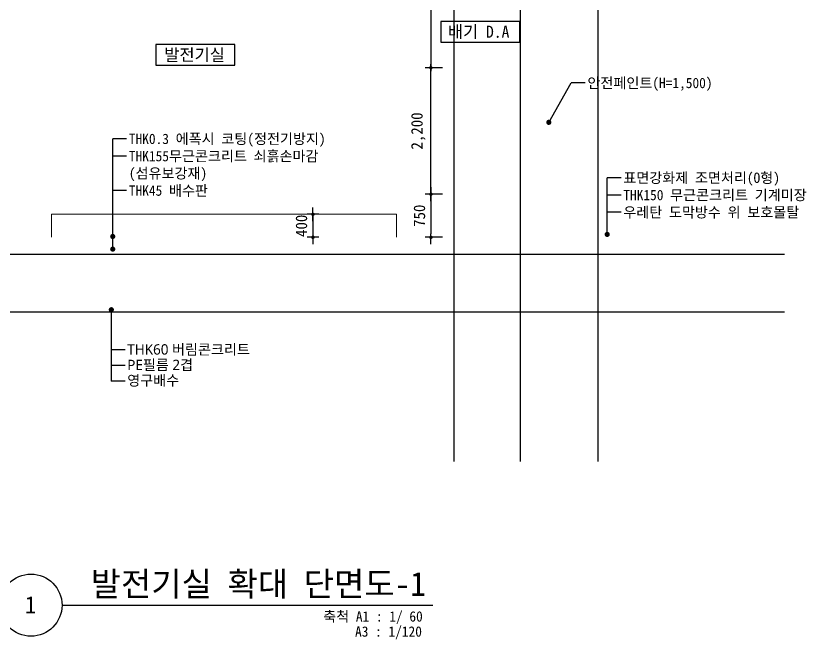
# Model space of a CAD drawing. Header units: inches. Extents: x 2004 to 150234, y 6875187 to 6994525.
# Drawn here: x 109264 to 123010, y 6875187 to 6886032 of the extents above; entities that cross this region are included whole.
import ezdxf
from ezdxf.enums import TextEntityAlignment as Align

# ---------------------------------------------------------------- set-up
doc = ezdxf.new("R2010")
doc.units = ezdxf.units.IN
doc.header["$MEASUREMENT"] = 0
doc.linetypes.add('CENTER', pattern=[65, 60, -2, 1, -2])
doc.layers.get('0').update_dxf_attribs({"linetype": 'CONTINUOUS'})
for name, color, linetype, lineweight in [('A-DIMS', 7, 'CONTINUOUS', 25), ('A-ELEV-LIN3', 8, 'CONTINUOUS', 18), ('A-MKXS-LEAD', 7, 'CONTINUOUS', 25), ('A-MKXS-TEXT1', 3, 'CONTINUOUS', 25), ('A-MKXX-NAME', 3, 'CONTINUOUS', 25), ('A-MKXX-SYMB', 7, 'CONTINUOUS', 25), ('A-XXXX-SYMB', 7, 'CONTINUOUS', 25), ('A-XXXX-TXT1', 3, 'CONTINUOUS', 25)]:
    doc.layers.add(name, color=color, linetype=linetype, lineweight=lineweight)
doc.layers.add('AA-AXIS-LINE-1', color=1, linetype='CENTER')
doc.styles.add('HY울릉도L', font='H2GTRE.TTF')
doc.styles.add('돋움체', font='')
doc.styles.add('맑은고딕', font='malgun.ttf')
doc.styles.get('돋움체').set_extended_font_data('DotumChe')
doc.dimstyles.new('CDIM', dxfattribs={"dimtxt": 2, "dimasz": 0.6, "dimexe": 1, "dimexo": 1, "dimgap": 1, "dimtad": 1, "dimdec": 0, "dimrnd": 0.5, "dimzin": 0, "dimdsep": 32, "dimlunit": 6, "dimtxsty": 'HY울릉도L', "dimblk1": '_CIDOT', "dimblk2": '_CIDOT', "dimsah": 1, "dimcen": 4.5, "dimclrd": 2, "dimclre": 2, "dimclrt": 7, "dimadec": 0, "dimazin": 0, "dimtfac": 1, "dimtdec": 0, "dimtix": 1, "dimtmove": 2, "dimatfit": 1, "dimldrblk": '_CIDOT', "dimfxl": 1, "dimtolj": 1, "dimtzin": 0, "dimlwd": -1, "dimarcsym": 0})

# ---------------------------------------------------------------- blocks, each defined once
blk = doc.blocks.new('_CIDOT')
at = {"color": 0, "linetype": 'ByBlock'}
blk.add_line((2, 0), (-1, 0), dxfattribs=at)
at = {"color": 0, "linetype": 'ByBlock', "const_width": 0.5}
blk.add_lwpolyline([(-0.25, 0, 1), (0.25, 0, 1)], format="xyb", close=True, dxfattribs=at)
blk = doc.blocks.new('*D248')
at = {"layer": 'A-DIMS', "lineweight": -2, "transparency": 16777216}
for p, q in [((116684, 6882928), (116384, 6882928)), ((116684, 6882178), (116384, 6882178))]:
    blk.add_line(p, q, dxfattribs=at)
at = {"layer": 'A-DIMS', "transparency": 16777216}
blk.add_line((116484, 6882868), (116484, 6882238), dxfattribs=at)
at = {"layer": 'A-DIMS', "transparency": 16777216, "xscale": 60, "yscale": 60, "zscale": 60}
for p, rotation in [((116484, 6882928), 90), ((116484, 6882178), 270)]:
    blk.add_blockref('_CIDOT', p, dxfattribs=dict(at, rotation=rotation))
at = {"layer": 'A-DIMS', "color": 3, "transparency": 16777216, "insert": (116284, 6882553), "char_height": 200, "attachment_point": 5, "rotation": 90, "style": '돋움체'}
blk.add_mtext('\\A1;750', dxfattribs=at)
blk = doc.blocks.new('*D249')
at = {"layer": 'A-DIMS', "lineweight": -2, "transparency": 16777216}
for p, q in [((116684, 6885128), (116384, 6885128)), ((116684, 6882928), (116384, 6882928))]:
    blk.add_line(p, q, dxfattribs=at)
at = {"layer": 'A-DIMS', "transparency": 16777216}
blk.add_line((116484, 6882988), (116484, 6885068), dxfattribs=at)
at = {"layer": 'A-DIMS', "transparency": 16777216, "xscale": 60, "yscale": 60, "zscale": 60}
for p, rotation in [((116484, 6885128), 90), ((116484, 6882928), 270)]:
    blk.add_blockref('_CIDOT', p, dxfattribs=dict(at, rotation=rotation))
at = {"layer": 'A-DIMS', "color": 3, "transparency": 16777216, "insert": (116265, 6884028), "char_height": 200, "attachment_point": 5, "rotation": 90, "style": '돋움체'}
blk.add_mtext('\\A1;2,200', dxfattribs=at)
blk = doc.blocks.new('*D250')
at = {"layer": 'A-DIMS', "transparency": 16777216}
for p, q in [((114432, 6882638), (114432, 6882698)), ((114432, 6882578), (114432, 6882178)), ((114432, 6882118), (114432, 6882058))]:
    blk.add_line(p, q, dxfattribs=at)
at = {"layer": 'A-DIMS', "lineweight": -2, "transparency": 16777216}
for p, q in [((114532, 6882578), (114332, 6882578)), ((114532, 6882178), (114332, 6882178))]:
    blk.add_line(p, q, dxfattribs=at)
at = {"layer": 'A-DIMS', "transparency": 16777216, "xscale": 60, "yscale": 60, "zscale": 60}
for p, rotation in [((114432, 6882578), 270), ((114432, 6882178), 90)]:
    blk.add_blockref('_CIDOT', p, dxfattribs=dict(at, rotation=rotation))
at = {"layer": 'A-DIMS', "color": 3, "transparency": 16777216, "insert": (114232, 6882378), "char_height": 200, "attachment_point": 5, "rotation": 90, "style": '돋움체'}
blk.add_mtext('\\A1;400', dxfattribs=at)
blk = doc.blocks.new('*D251')
at = {"layer": 'A-DIMS', "lineweight": -2, "transparency": 16777216}
for p, q in [((116684, 6889728), (116384, 6889728)), ((116684, 6885128), (116384, 6885128))]:
    blk.add_line(p, q, dxfattribs=at)
at = {"layer": 'A-DIMS', "transparency": 16777216}
blk.add_line((116484, 6889668), (116484, 6885188), dxfattribs=at)
at = {"layer": 'A-DIMS', "transparency": 16777216, "xscale": 60, "yscale": 60, "zscale": 60}
for p, rotation in [((116484, 6889728), 90), ((116484, 6885128), 270)]:
    blk.add_blockref('_CIDOT', p, dxfattribs=dict(at, rotation=rotation))
at = {"layer": 'A-DIMS', "color": 3, "transparency": 16777216, "insert": (116265, 6887428), "char_height": 200, "attachment_point": 5, "rotation": 90, "style": '돋움체'}
blk.add_mtext('\\A1;4,600', dxfattribs=at)

msp = doc.modelspace()

# ---------------------------------------------------------------- linework, layer by layer
at = {"layer": 'A-ELEV-LIN3'}
for p, q in [((109883.8, 6882578.3), (109883.8, 6882178.3)), ((109883.8, 6882578.3), (115883.8, 6882578.3)), ((115883.8, 6882578.3), (115883.8, 6882178.3))]:
    msp.add_line(p, q, dxfattribs=at)
at = {"layer": 'A-MKXS-LEAD'}
for p, q in [((118533.8, 6884178.3), (118924.9, 6884863.6)), ((119164.9, 6884863.6), (118924.9, 6884863.6)), ((110949.7, 6881978.3), (110949.7, 6883891.3)), ((111189.7, 6883891.3), (110949.7, 6883891.3)), ((111189.7, 6883591.3), (110949.7, 6883591.3)), ((119549.5, 6882228.3), (119549.5, 6883213.6)), ((119789.5, 6883213.6), (119549.5, 6883213.6)), ((111189.7, 6882991.3), (110949.7, 6882991.3)), ((119789.5, 6882913.6), (119549.5, 6882913.6)), ((119789.5, 6882613.6), (119549.5, 6882613.6)), ((110924.8, 6880918.3), (110924.8, 6879678)), ((111164.8, 6880218), (110924.8, 6880218)), ((111164.8, 6879948), (110924.8, 6879948)), ((111164.8, 6879678), (110924.8, 6879678))]:
    msp.add_line(p, q, dxfattribs=at)
at = {"layer": 'A-MKXS-LEAD', "const_width": 45}
for points in [[(118556.3, 6884178.3, -1), (118511.3, 6884178.3, -1)], [(110972.2, 6882192.9, -1), (110927.2, 6882192.9, -1)], [(119572, 6882228.3, -1), (119527, 6882228.3, -1)], [(110972.2, 6881972.7, -1), (110927.2, 6881972.7, -1)], [(110947.3, 6880918.3, -1), (110902.3, 6880918.3, -1)]]:
    msp.add_lwpolyline(points, format="xyb", close=True, dxfattribs=at)
at = {"layer": 'A-MKXX-SYMB'}
for points in [[(116657.2, 6885574.9), (118032.7, 6885574.9), (118032.7, 6885934.9), (116657.2, 6885934.9)], [(111700.4, 6885173.5), (113075.9, 6885173.5), (113075.9, 6885533.5), (111700.4, 6885533.5)]]:
    msp.add_lwpolyline(points, close=True, dxfattribs=at)
at = {"layer": 'A-XXXX-SYMB'}
msp.add_line((110067.7, 6875778.3), (116518.1, 6875778.3), dxfattribs=at)
msp.add_circle((109527.7, 6875778.3), 540, dxfattribs=at)
at = {"layer": 'AA-AXIS-LINE-1'}
for p, q in [((116883.8, 6894078.3), (116883.8, 6878278.3)), ((118033.8, 6894078.3), (118033.8, 6878278.3)), ((119383.8, 6894078.3), (119383.8, 6878278.3)), ((122633.3, 6881878.3), (103483.8, 6881878.3)), ((122633.3, 6880878.3), (103483.8, 6880878.3))]:
    msp.add_line(p, q, dxfattribs=at)

# ---------------------------------------------------------------- texts
at = {"layer": 'A-MKXS-TEXT1'}
for s, style, p in [('안전페인트(H=1,500)', '돋움체', (119204.9, 6884863.6)), ('THK0.3 에폭시 코팅(정전기방지)', '돋움체', (111229.7, 6883891.3)), ('THK155무근콘크리트 쇠흙손마감', '돋움체', (111229.7, 6883591.3)), ('(섬유보강재)', '돋움체', (111229.7, 6883291.3)), ('표면강화제 조면처리(O형)', '돋움체', (119829.5, 6883213.6)), ('THK45 배수판', '돋움체', (111229.7, 6882991.3)), ('THK150 무근콘크리트 기계미장', '돋움체', (119829.5, 6882913.6)), ('우레탄 도막방수 위 보호몰탈', '돋움체', (119829.5, 6882613.6)), ('THK60 버림콘크리트', '맑은고딕', (111201.7, 6880227.8)), ('PE필름 2겹', '맑은고딕', (111201.7, 6879957.8)), ('영구배수', '맑은고딕', (111201.7, 6879687.8))]:
    msp.add_text(s, height=180, dxfattribs=dict(at, style=style)).set_placement(p, align=Align.MIDDLE_LEFT)
at = {"layer": 'A-MKXX-NAME', "style": '돋움체'}
for s, p in [('배기 D.A', (117313.7, 6885754.9)), ('발전기실', (112373.3, 6885353.5))]:
    msp.add_text(s, height=210, dxfattribs=at).set_placement(p, align=Align.MIDDLE_CENTER)
at = {"layer": 'A-XXXX-TXT1', "style": '돋움체'}
msp.add_text('발전기실 확대 단면도-1', height=420, dxfattribs=at).set_placement((116395.1, 6875812.3), align=Align.BOTTOM_RIGHT)
msp.add_text('1', height=300, dxfattribs=at).set_placement((109520.8, 6875784.8), align=Align.MIDDLE)
for s, p in [('축척 A1 : 1/ 60', (116341.2, 6875583.1)), ('A3 : 1/120', (116327, 6875320.4))]:
    msp.add_text(s, height=180, dxfattribs=at).set_placement(p, align=Align.MIDDLE_RIGHT)

# ---------------------------------------------------------------- dimensions: what is measured, and where the dimension line sits
at = {"layer": 'A-DIMS'}
for base, p1, p2, angle, picture, middle in [((116483.8, 6885128.3), (116783.8, 6889728.3), (116783.8, 6885128.3), 270, '*D251', (116264.7, 6887428.3)), ((116483.8, 6885128.3), (116783.8, 6882928.3), (116783.8, 6885128.3), 90, '*D249', (116264.7, 6884028.3)), ((116483.8, 6882178.3), (116783.8, 6882928.3), (116783.8, 6882178.3), 270, '*D248', (116283.6, 6882553.3)), ((114431.8, 6882178.3), (114631.8, 6882578.3), (114631.8, 6882178.3), 270, '*D250', (114231.7, 6882378.3))]:
    dim = msp.add_linear_dim(base=base, p1=p1, p2=p2, angle=angle, dimstyle='CDIM', override={"dimscale": 100, "dimtxsty": '돋움체', "dimclrd": 256, "dimclre": 256, "dimclrt": 3}, dxfattribs=at)
    dim.commit()
    dim.dimension.update_dxf_attribs({"geometry": picture, "text_midpoint": middle})

doc.saveas('drawing.dxf')
